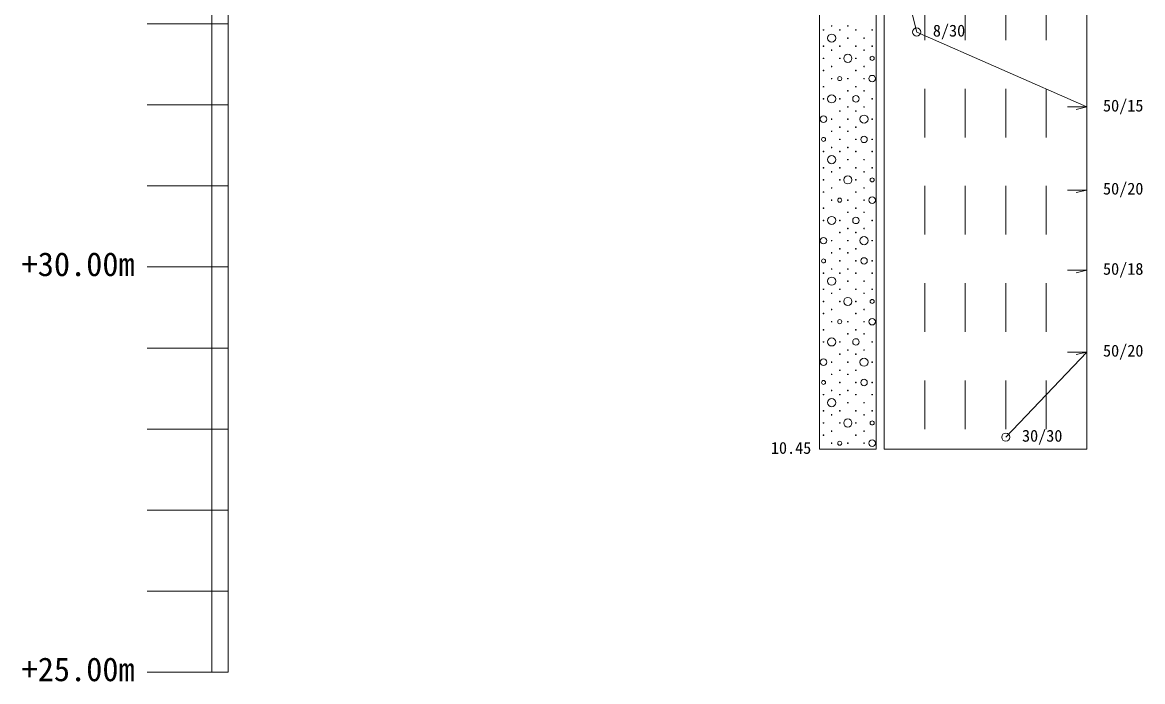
# Model space of a CAD drawing. Units: millimetres, scale not verified. Extents: x 3460 to 48790, y 9883 to 26226.
# Drawn here: x 3460 to 17289, y 9883 to 18019 of the extents above; entities that cross this region are included whole.
import ezdxf
from ezdxf.enums import TextEntityAlignment as Align

# ---------------------------------------------------------------- set-up
doc = ezdxf.new("R2010")
doc.units = ezdxf.units.MM
doc.header["$LTSCALE"] = 100
doc.linetypes.add('DASHED_SPACED', pattern=[12, 6, -6])
for name, color, linetype, lineweight in [('2', 7, 'Continuous', 13), ('3', 3, 'Continuous', 13), ('4', 3, 'Continuous', 13), ('5', 7, 'Continuous', 13), ('6', 7, 'Continuous', 13)]:
    doc.layers.add(name, color=color, linetype=linetype, lineweight=lineweight)
doc.styles.add('ＭＳ ゴシック', font='')
doc.styles.get('ＭＳ ゴシック').set_extended_font_data('MS Gothic')

msp = doc.modelspace()

# ---------------------------------------------------------------- linework, layer by layer
at = {"layer": '2', "color": 3}
for p, q in [((14100, 12750), (14100, 23200)), ((16600, 23200), (16600, 12750)), ((16600, 12750), (14100, 12750))]:
    msp.add_line(p, q, dxfattribs=at)
at = {"layer": '2', "color": 4, "linetype": 'DASHED_SPACED'}
for p, q in [((14600, 23200), (14600, 12750)), ((15100, 23200), (15100, 12750)), ((15600, 23200), (15600, 12750)), ((16100, 23200), (16100, 12750))]:
    msp.add_line(p, q, dxfattribs=at)
at = {"layer": '2'}
for p, q in [((14250, 18900), (14500, 17900)), ((14500, 17900), (16600, 16975)), ((16600, 16975), (16360, 16975)), ((16600, 16975), (16470, 16945)), ((16600, 16975), (16600, 15950)), ((16600, 15950), (16360, 15950)), ((16600, 15950), (16470, 15920)), ((16600, 15950), (16600, 14960)), ((16600, 14960), (16360, 14960)), ((16600, 14960), (16470, 14930)), ((16600, 14960), (16600, 13950)), ((16600, 13950), (15600, 12900)), ((16600, 13950), (16360, 13950)), ((16600, 13950), (16470, 13920))]:
    msp.add_line(p, q, dxfattribs=at)
for centre in [(14500, 17900), (15600, 12900)]:
    msp.add_circle(centre, 50, dxfattribs=at)
at = {"layer": '3'}
for p, q in [((14100, 12750), (14100, 23200)), ((16600, 23200), (16600, 12750)), ((16600, 12750), (14100, 12750))]:
    msp.add_line(p, q, dxfattribs=at)
at = {"layer": '4'}
for p, q in [((13300, 23200), (13300, 12750)), ((14000, 12750), (14000, 23200)), ((13300, 12750), (14000, 12750)), ((13300, 12750), (14000, 12750))]:
    msp.add_line(p, q, dxfattribs=at)
at = {"layer": '5'}
for p, q in [((13450, 17967.5), (13450, 17982.5)), ((13650, 17967.5), (13650, 17982.5)), ((13342.5, 17925), (13357.5, 17925)), ((13350, 17917.5), (13350, 17932.5)), ((13442.5, 17975), (13457.5, 17975)), ((13542.5, 17925), (13557.5, 17925)), ((13550, 17917.5), (13550, 17932.5)), ((13642.5, 17975), (13657.5, 17975)), ((13742.5, 17925), (13757.5, 17925)), ((13750, 17917.5), (13750, 17932.5)), ((13942.5, 17925), (13957.5, 17925)), ((13950, 17917.5), (13950, 17932.5)), ((13342.5, 17725), (13357.5, 17725)), ((13350, 17717.5), (13350, 17732.5)), ((13542.5, 17725), (13557.5, 17725)), ((13550, 17717.5), (13550, 17732.5)), ((13642.5, 17825), (13657.5, 17825)), ((13650, 17817.5), (13650, 17832.5)), ((13742.5, 17725), (13757.5, 17725)), ((13750, 17717.5), (13750, 17732.5)), ((13842.5, 17825), (13857.5, 17825)), ((13850, 17817.5), (13850, 17832.5)), ((13942.5, 17725), (13957.5, 17725)), ((13950, 17717.5), (13950, 17732.5)), ((13342.5, 17575), (13357.5, 17575)), ((13350, 17567.5), (13350, 17582.5)), ((13442.5, 17675), (13457.5, 17675)), ((13450, 17667.5), (13450, 17682.5)), ((13542.5, 17575), (13557.5, 17575)), ((13550, 17567.5), (13550, 17582.5)), ((13742.5, 17575), (13757.5, 17575)), ((13750, 17567.5), (13750, 17582.5)), ((13842.5, 17675), (13857.5, 17675)), ((13850, 17667.5), (13850, 17682.5)), ((13342.5, 17425), (13357.5, 17425)), ((13350, 17417.5), (13350, 17432.5)), ((13442.5, 17475), (13457.5, 17475)), ((13450, 17467.5), (13450, 17482.5)), ((13742.5, 17425), (13757.5, 17425)), ((13750, 17417.5), (13750, 17432.5)), ((13842.5, 17475), (13857.5, 17475)), ((13850, 17467.5), (13850, 17482.5)), ((13442.5, 17325), (13457.5, 17325)), ((13450, 17317.5), (13450, 17332.5)), ((13642.5, 17325), (13657.5, 17325)), ((13650, 17317.5), (13650, 17332.5)), ((13842.5, 17325), (13857.5, 17325)), ((13850, 17317.5), (13850, 17332.5)), ((13342.5, 17225), (13357.5, 17225)), ((13350, 17217.5), (13350, 17232.5)), ((13642.5, 17175), (13657.5, 17175)), ((13650, 17167.5), (13650, 17182.5)), ((13742.5, 17225), (13757.5, 17225)), ((13750, 17217.5), (13750, 17232.5)), ((13842.5, 17175), (13857.5, 17175)), ((13850, 17167.5), (13850, 17182.5)), ((13342.5, 17075), (13357.5, 17075)), ((13350, 17067.5), (13350, 17082.5)), ((13542.5, 17075), (13557.5, 17075)), ((13550, 17067.5), (13550, 17082.5)), ((13942.5, 17075), (13957.5, 17075)), ((13950, 17067.5), (13950, 17082.5)), ((13542.5, 16925), (13557.5, 16925)), ((13550, 16917.5), (13550, 16932.5)), ((13642.5, 16975), (13657.5, 16975)), ((13650, 16967.5), (13650, 16982.5)), ((13742.5, 16925), (13757.5, 16925)), ((13750, 16917.5), (13750, 16932.5)), ((13842.5, 16975), (13857.5, 16975)), ((13850, 16967.5), (13850, 16982.5)), ((13442.5, 16825), (13457.5, 16825)), ((13450, 16817.5), (13450, 16832.5)), ((13550, 16717.5), (13550, 16732.5)), ((13642.5, 16825), (13657.5, 16825)), ((13650, 16817.5), (13650, 16832.5)), ((13750, 16717.5), (13750, 16732.5)), ((13942.5, 16825), (13957.5, 16825)), ((13950, 16817.5), (13950, 16832.5)), ((13442.5, 16675), (13457.5, 16675)), ((13450, 16667.5), (13450, 16682.5)), ((13542.5, 16725), (13557.5, 16725)), ((13642.5, 16675), (13657.5, 16675)), ((13650, 16667.5), (13650, 16682.5)), ((13742.5, 16725), (13757.5, 16725)), ((13442.5, 16475), (13457.5, 16475)), ((13450, 16467.5), (13450, 16482.5)), ((13542.5, 16575), (13557.5, 16575)), ((13550, 16567.5), (13550, 16582.5)), ((13642.5, 16475), (13657.5, 16475)), ((13650, 16467.5), (13650, 16482.5)), ((13742.5, 16575), (13757.5, 16575)), ((13750, 16567.5), (13750, 16582.5)), ((13942.5, 16575), (13957.5, 16575)), ((13950, 16567.5), (13950, 16582.5)), ((13342.5, 16425), (13357.5, 16425)), ((13350, 16417.5), (13350, 16432.5)), ((13542.5, 16425), (13557.5, 16425)), ((13550, 16417.5), (13550, 16432.5)), ((13642.5, 16325), (13657.5, 16325)), ((13650, 16317.5), (13650, 16332.5)), ((13742.5, 16425), (13757.5, 16425)), ((13750, 16417.5), (13750, 16432.5)), ((13842.5, 16325), (13857.5, 16325)), ((13850, 16317.5), (13850, 16332.5)), ((13942.5, 16425), (13957.5, 16425)), ((13950, 16417.5), (13950, 16432.5)), ((13342.5, 16225), (13357.5, 16225)), ((13350, 16217.5), (13350, 16232.5)), ((13450, 16167.5), (13450, 16182.5)), ((13542.5, 16225), (13557.5, 16225)), ((13550, 16217.5), (13550, 16232.5)), ((13742.5, 16225), (13757.5, 16225)), ((13750, 16217.5), (13750, 16232.5)), ((13850, 16167.5), (13850, 16182.5)), ((13942.5, 16225), (13957.5, 16225)), ((13950, 16217.5), (13950, 16232.5)), ((13342.5, 16075), (13357.5, 16075)), ((13350, 16067.5), (13350, 16082.5)), ((13442.5, 16175), (13457.5, 16175)), ((13542.5, 16075), (13557.5, 16075)), ((13550, 16067.5), (13550, 16082.5)), ((13742.5, 16075), (13757.5, 16075)), ((13750, 16067.5), (13750, 16082.5)), ((13842.5, 16175), (13857.5, 16175)), ((13342.5, 15925), (13357.5, 15925)), ((13350, 15917.5), (13350, 15932.5)), ((13442.5, 15975), (13457.5, 15975)), ((13450, 15967.5), (13450, 15982.5)), ((13742.5, 15925), (13757.5, 15925)), ((13750, 15917.5), (13750, 15932.5)), ((13842.5, 15975), (13857.5, 15975)), ((13850, 15967.5), (13850, 15982.5)), ((13442.5, 15825), (13457.5, 15825)), ((13450, 15817.5), (13450, 15832.5)), ((13642.5, 15825), (13657.5, 15825)), ((13650, 15817.5), (13650, 15832.5)), ((13842.5, 15825), (13857.5, 15825)), ((13850, 15817.5), (13850, 15832.5)), ((13342.5, 15725), (13357.5, 15725)), ((13350, 15717.5), (13350, 15732.5)), ((13642.5, 15675), (13657.5, 15675)), ((13650, 15667.5), (13650, 15682.5)), ((13742.5, 15725), (13757.5, 15725)), ((13750, 15717.5), (13750, 15732.5)), ((13842.5, 15675), (13857.5, 15675)), ((13850, 15667.5), (13850, 15682.5)), ((13342.5, 15575), (13357.5, 15575)), ((13350, 15567.5), (13350, 15582.5)), ((13542.5, 15575), (13557.5, 15575)), ((13550, 15567.5), (13550, 15582.5)), ((13942.5, 15575), (13957.5, 15575)), ((13950, 15567.5), (13950, 15582.5)), ((13542.5, 15425), (13557.5, 15425)), ((13550, 15417.5), (13550, 15432.5)), ((13642.5, 15475), (13657.5, 15475)), ((13650, 15467.5), (13650, 15482.5)), ((13742.5, 15425), (13757.5, 15425)), ((13750, 15417.5), (13750, 15432.5)), ((13842.5, 15475), (13857.5, 15475)), ((13850, 15467.5), (13850, 15482.5)), ((13442.5, 15325), (13457.5, 15325)), ((13450, 15317.5), (13450, 15332.5)), ((13542.5, 15225), (13557.5, 15225)), ((13550, 15217.5), (13550, 15232.5)), ((13642.5, 15325), (13657.5, 15325)), ((13650, 15317.5), (13650, 15332.5)), ((13742.5, 15225), (13757.5, 15225)), ((13750, 15217.5), (13750, 15232.5)), ((13942.5, 15325), (13957.5, 15325)), ((13950, 15317.5), (13950, 15332.5)), ((13442.5, 15175), (13457.5, 15175)), ((13450, 15167.5), (13450, 15182.5)), ((13542.5, 15075), (13557.5, 15075)), ((13550, 15067.5), (13550, 15082.5)), ((13642.5, 15175), (13657.5, 15175)), ((13650, 15167.5), (13650, 15182.5)), ((13742.5, 15075), (13757.5, 15075)), ((13750, 15067.5), (13750, 15082.5)), ((13942.5, 15075), (13957.5, 15075)), ((13950, 15067.5), (13950, 15082.5)), ((13442.5, 14975), (13457.5, 14975)), ((13450, 14967.5), (13450, 14982.5)), ((13642.5, 14975), (13657.5, 14975)), ((13650, 14967.5), (13650, 14982.5)), ((13342.5, 14925), (13357.5, 14925)), ((13350, 14917.5), (13350, 14932.5)), ((13542.5, 14925), (13557.5, 14925)), ((13550, 14917.5), (13550, 14932.5)), ((13642.5, 14825), (13657.5, 14825)), ((13650, 14817.5), (13650, 14832.5)), ((13742.5, 14925), (13757.5, 14925)), ((13750, 14917.5), (13750, 14932.5)), ((13842.5, 14825), (13857.5, 14825)), ((13850, 14817.5), (13850, 14832.5)), ((13942.5, 14925), (13957.5, 14925)), ((13950, 14917.5), (13950, 14932.5)), ((13342.5, 14725), (13357.5, 14725)), ((13350, 14717.5), (13350, 14732.5)), ((13442.5, 14675), (13457.5, 14675)), ((13450, 14667.5), (13450, 14682.5)), ((13542.5, 14725), (13557.5, 14725)), ((13550, 14717.5), (13550, 14732.5)), ((13742.5, 14725), (13757.5, 14725)), ((13750, 14717.5), (13750, 14732.5)), ((13842.5, 14675), (13857.5, 14675)), ((13850, 14667.5), (13850, 14682.5)), ((13942.5, 14725), (13957.5, 14725)), ((13950, 14717.5), (13950, 14732.5)), ((13342.5, 14575), (13357.5, 14575)), ((13350, 14567.5), (13350, 14582.5)), ((13542.5, 14575), (13557.5, 14575)), ((13550, 14567.5), (13550, 14582.5)), ((13742.5, 14575), (13757.5, 14575)), ((13750, 14567.5), (13750, 14582.5)), ((13342.5, 14425), (13357.5, 14425)), ((13350, 14417.5), (13350, 14432.5)), ((13442.5, 14475), (13457.5, 14475)), ((13450, 14467.5), (13450, 14482.5)), ((13742.5, 14425), (13757.5, 14425)), ((13750, 14417.5), (13750, 14432.5)), ((13842.5, 14475), (13857.5, 14475)), ((13850, 14467.5), (13850, 14482.5)), ((13442.5, 14325), (13457.5, 14325)), ((13450, 14317.5), (13450, 14332.5)), ((13642.5, 14325), (13657.5, 14325)), ((13650, 14317.5), (13650, 14332.5)), ((13842.5, 14325), (13857.5, 14325)), ((13850, 14317.5), (13850, 14332.5)), ((13342.5, 14225), (13357.5, 14225)), ((13350, 14217.5), (13350, 14232.5)), ((13642.5, 14175), (13657.5, 14175)), ((13650, 14167.5), (13650, 14182.5)), ((13742.5, 14225), (13757.5, 14225)), ((13750, 14217.5), (13750, 14232.5)), ((13842.5, 14175), (13857.5, 14175)), ((13850, 14167.5), (13850, 14182.5)), ((13342.5, 14075), (13357.5, 14075)), ((13350, 14067.5), (13350, 14082.5)), ((13542.5, 14075), (13557.5, 14075)), ((13550, 14067.5), (13550, 14082.5)), ((13642.5, 13975), (13657.5, 13975)), ((13650, 13967.5), (13650, 13982.5)), ((13842.5, 13975), (13857.5, 13975)), ((13850, 13967.5), (13850, 13982.5)), ((13942.5, 14075), (13957.5, 14075)), ((13950, 14067.5), (13950, 14082.5)), ((13450, 13817.5), (13450, 13832.5)), ((13542.5, 13925), (13557.5, 13925)), ((13550, 13917.5), (13550, 13932.5)), ((13650, 13817.5), (13650, 13832.5)), ((13742.5, 13925), (13757.5, 13925)), ((13750, 13917.5), (13750, 13932.5)), ((13950, 13817.5), (13950, 13832.5)), ((13442.5, 13825), (13457.5, 13825)), ((13542.5, 13725), (13557.5, 13725)), ((13550, 13717.5), (13550, 13732.5)), ((13642.5, 13825), (13657.5, 13825)), ((13742.5, 13725), (13757.5, 13725)), ((13750, 13717.5), (13750, 13732.5)), ((13942.5, 13825), (13957.5, 13825)), ((13442.5, 13675), (13457.5, 13675)), ((13450, 13667.5), (13450, 13682.5)), ((13542.5, 13575), (13557.5, 13575)), ((13550, 13567.5), (13550, 13582.5)), ((13642.5, 13675), (13657.5, 13675)), ((13650, 13667.5), (13650, 13682.5)), ((13742.5, 13575), (13757.5, 13575)), ((13750, 13567.5), (13750, 13582.5)), ((13942.5, 13575), (13957.5, 13575)), ((13950, 13567.5), (13950, 13582.5)), ((13342.5, 13425), (13357.5, 13425)), ((13350, 13417.5), (13350, 13432.5)), ((13442.5, 13475), (13457.5, 13475)), ((13450, 13467.5), (13450, 13482.5)), ((13542.5, 13425), (13557.5, 13425)), ((13550, 13417.5), (13550, 13432.5)), ((13642.5, 13475), (13657.5, 13475)), ((13650, 13467.5), (13650, 13482.5)), ((13742.5, 13425), (13757.5, 13425)), ((13750, 13417.5), (13750, 13432.5)), ((13942.5, 13425), (13957.5, 13425)), ((13950, 13417.5), (13950, 13432.5)), ((13642.5, 13325), (13657.5, 13325)), ((13650, 13317.5), (13650, 13332.5)), ((13842.5, 13325), (13857.5, 13325)), ((13850, 13317.5), (13850, 13332.5)), ((13342.5, 13225), (13357.5, 13225)), ((13350, 13217.5), (13350, 13232.5)), ((13442.5, 13175), (13457.5, 13175)), ((13450, 13167.5), (13450, 13182.5)), ((13542.5, 13225), (13557.5, 13225)), ((13550, 13217.5), (13550, 13232.5)), ((13742.5, 13225), (13757.5, 13225)), ((13750, 13217.5), (13750, 13232.5)), ((13842.5, 13175), (13857.5, 13175)), ((13850, 13167.5), (13850, 13182.5)), ((13942.5, 13225), (13957.5, 13225)), ((13950, 13217.5), (13950, 13232.5)), ((13342.5, 13075), (13357.5, 13075)), ((13350, 13067.5), (13350, 13082.5)), ((13542.5, 13075), (13557.5, 13075)), ((13550, 13067.5), (13550, 13082.5)), ((13742.5, 13075), (13757.5, 13075)), ((13750, 13067.5), (13750, 13082.5)), ((13342.5, 12925), (13357.5, 12925)), ((13350, 12917.5), (13350, 12932.5)), ((13442.5, 12975), (13457.5, 12975)), ((13450, 12967.5), (13450, 12982.5)), ((13742.5, 12925), (13757.5, 12925)), ((13750, 12917.5), (13750, 12932.5)), ((13842.5, 12975), (13857.5, 12975)), ((13850, 12967.5), (13850, 12982.5)), ((13442.5, 12825), (13457.5, 12825)), ((13450, 12817.5), (13450, 12832.5)), ((13642.5, 12825), (13657.5, 12825)), ((13650, 12817.5), (13650, 12832.5)), ((13842.5, 12825), (13857.5, 12825)), ((13850, 12817.5), (13850, 12832.5))]:
    msp.add_line(p, q, dxfattribs=at)
for centre, radius in [((13450, 17825), 50), ((13650, 17575), 50), ((13950, 17575), 25), ((13550, 17325), 25), ((13950, 17325), 40), ((13450, 17075), 50), ((13750, 17075), 40), ((13850, 16825), 50), ((13350, 16825), 40), ((13350, 16575), 25), ((13850, 16575), 40), ((13450, 16325), 50), ((13650, 16075), 50), ((13950, 16075), 25), ((13550, 15825), 25), ((13950, 15825), 40), ((13450, 15575), 50), ((13750, 15575), 40), ((13350, 15325), 40), ((13850, 15325), 50), ((13350, 15075), 25), ((13850, 15075), 40), ((13450, 14825), 50), ((13650, 14575), 50), ((13950, 14575), 25), ((13550, 14325), 25), ((13950, 14325), 40), ((13450, 14075), 50), ((13750, 14075), 40), ((13350, 13825), 40), ((13850, 13825), 50), ((13350, 13575), 25), ((13850, 13575), 40), ((13450, 13325), 50), ((13650, 13075), 50), ((13950, 13075), 25), ((13950, 12825), 40), ((13550, 12825), 25)]:
    msp.add_circle(centre, radius, dxfattribs=at)
at = {"layer": '6'}
for p, q in [((5800, 10000), (5800, 25000)), ((6000, 10000), (6000, 25000)), ((6000, 18000), (5000, 18000)), ((6000, 17000), (5000, 17000)), ((6000, 16000), (5000, 16000)), ((6000, 15000), (5000, 15000)), ((6000, 14000), (5000, 14000)), ((6000, 13000), (5000, 13000)), ((6000, 12000), (5000, 12000)), ((6000, 11000), (5000, 11000)), ((6000, 10000), (5000, 10000))]:
    msp.add_line(p, q, dxfattribs=at)

# ---------------------------------------------------------------- texts
at = {"layer": '2', "style": 'ＭＳ ゴシック'}
for s, p in [('8/30', (14700, 17800)), ('50/15', (16800, 16875)), ('50/20', (16800, 15850)), ('50/18', (16800, 14860)), ('50/20', (16800, 13850)), ('30/30', (15800, 12800))]:
    msp.add_text(s, height=146.6, dxfattribs=at).set_placement(p, align=Align.BOTTOM_LEFT)
at = {"layer": '4', "color": 7, "style": 'ＭＳ ゴシック'}
msp.add_text('10.45', height=146.6, dxfattribs=at).set_placement((12700, 12650), align=Align.BOTTOM_LEFT)
at = {"layer": '6', "style": 'ＭＳ ゴシック'}
for s, p in [('+30.00m', (3450, 14800)), ('+25.00m', (3450, 9800))]:
    msp.add_text(s, height=293.3, dxfattribs=at).set_placement(p, align=Align.BOTTOM_LEFT)

doc.saveas('drawing.dxf')
